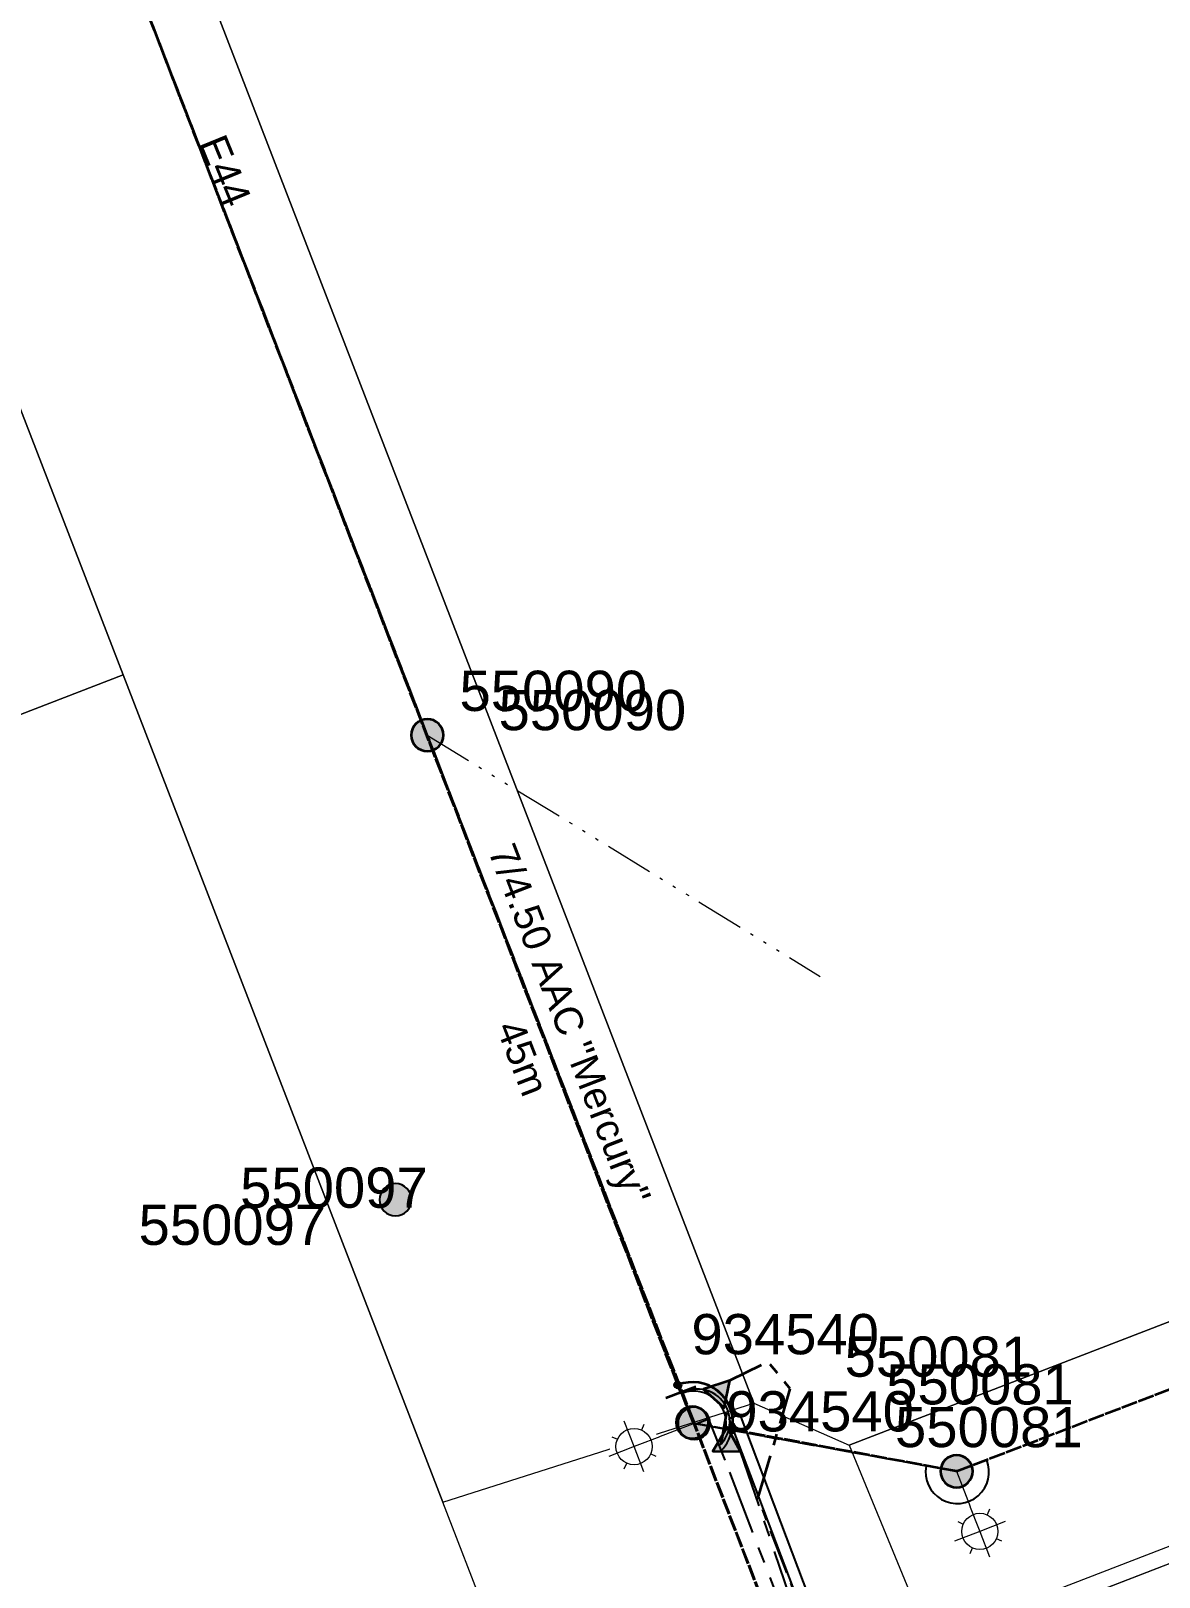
# Model space of a CAD drawing. Header units: metres. Extents: x 0 to 311631, y 0 to 6270612.
# Drawn here: x 310997.5 to 311067.6, y 6270203.1 to 6270299.1 of the extents above; entities that cross this region are included whole.
import ezdxf
from ezdxf.enums import TextEntityAlignment as Align

# ---------------------------------------------------------------- set-up
doc = ezdxf.new("R2010")
doc.units = ezdxf.units.M
for name, pattern in [('Cable Exist OH', [1, 1, 0]), ('Cable Exist UG', [7, 4, -1, 1, -1]), ('PHANTOMX2', [6.6, 3, -0.75, 0.2, -0.75, 0.2, -0.75, 0.2, -0.75])]:
    doc.linetypes.add(name, pattern=pattern)
doc.layers.get('0').update_dxf_attribs({"color": 6})
for name, color, linetype, lineweight in [('_User Miscellaneous1', 30, 'Continuous', 13), ('_User_HV_Exist', 1, 'Continuous', 35), ('_User_LV_Exist', 5, 'Continuous', 35), ('Cadastre Developer_SP_NEW', 92, 'Continuous', 15), ('Cadastre Land Parcels_SP_EXT', 118, 'Continuous', 15), ('Cadastre Roads_SP_EXT', 218, 'Continuous', 15), ('Mains_HV_EXT', 13, 'Continuous', 25), ('Mains_LV_EXT', 163, 'Continuous', 25), ('Mains_SL_EXT', 131, 'Continuous', 25), ('Services_SP_MOD', 3, 'PHANTOMX2', 20)]:
    doc.layers.add(name, color=color, linetype=linetype, lineweight=lineweight)
doc.layers.add('_User Miscellaneous10', color=252, linetype='Continuous', lineweight=13, plot=False, transparency=0.75)
doc.layers.add('Cadastre Roads_SP_NEW', color=214, linetype='Continuous', lineweight=15, transparency=0.65)
doc.layers.add('Mains_HV_New_V17', color=2, linetype='Cable x')
doc.layers.add('SupportsOH_SP_TR_HV_LV_SL_EXT', color=7, linetype='Continuous')
doc.styles.add('POLE_LABEL', font='arial.ttf', dxfattribs={"height": 2})
doc.styles.add('SL_LABEL', font='arial.ttf', dxfattribs={"height": 2})
doc.styles.get("Standard").update_dxf_attribs({"font": 'arial.ttf'})
doc.linetypes.add('Cable x', pattern='A,4.5,-0.01,["X",Standard,S=1.25,R=0,X=0,Y=-0.65],-1.2', length=5.71)

# ---------------------------------------------------------------- blocks, each defined once
blk = doc.blocks.new('POLE_EXT')
blk.add_hatch(color=256).paths.add_polyline_path([(-1, 0, 1), (1, 0, 1)])
blk.add_lwpolyline([(-1, 0, 1), (1, 0, 1)], format="xyb", close=True)
at = {"flags": 8}
blk.add_attdef('pNumber', text='', height=2, dxfattribs=at).set_placement((2.5, 2.5), align=Align.MIDDLE_CENTER)
at = {"style": 'POLE_LABEL', "flags": 9}
for tag, p in [('STRUCTURE_PLANT_NUMBER', (1.355, 0.028)), ('STREET_CODE', (1.355, -0.2))]:
    blk.add_attdef(tag, text='', height=0.2, dxfattribs=at).set_placement(p, align=Align.MIDDLE_LEFT)
at = {"flags": 9}
for tag, p in [('OWNED_BY', (1.355, -0.4)), ('SPECIAL_USE', (1.355, -0.8)), ('STATE', (1.355, -1)), ('PARENT', (1.355, -0.6)), ('cLV', (1.355, -1.4)), ('cHV', (1.355, -2)), ('hDepth', (1.355, -1.6)), ('hDia', (1.355, -1.8)), ('USAGE', (1.355, -1.2)), ('LBRACKET', (1.355, -2.2)), ('LExisting', (1.355, -2.4)), ('LANTNUMBER', (1.355, -2.6)), ('LOther', (1.355, -2.8)), ('cLinedev', (1.355, -3.4)), ('pExisting', (1.355, -3.8)), ('LRemove', (1.355, -3)), ('LEGEND', (1.355, -3.2)), ('LOCATION', (1.355, -3.6)), ('pFooting', (1.355, -4.4)), ('pNew', (1.355, -4.6)), ('PFNUMBER', (1.355, -4)), ('NEWPFNUMBER', (1.355, -4.2)), ('pRelocate', (1.355, -5)), ('pRemove', (1.355, -5.2)), ('pReplace', (1.355, -5.4)), ('pStay', (1.355, -5.6)), ('pType', (1.355, -5.8)), ('cspan', (1.355, -6)), ('STREETNAME', (1.355, -6.2)), ('SUBURB', (1.355, -6.4)), ('NOTES', (1.355, -6.6)), ('MAINTAINED_BY', (1.355, -6.814)), ('OPERATED_BY', (1.355, -7.014))]:
    blk.add_attdef(tag, text='', height=0.2, dxfattribs=at).set_placement(p, align=Align.MIDDLE_LEFT)
at = {"flags": 1}
blk.add_attdef('Z', (1.355, -7.328), '', height=0.2, dxfattribs=at)
blk = doc.blocks.new('*U387')
h = blk.add_hatch(color=256)
h.dxf.hatch_style = 1
h.paths.add_polyline_path([(0.484, 3.466), (-0.581, 2.101), (1.134, 1.861)])
h = blk.add_hatch(color=256)
h.dxf.hatch_style = 1
edge = h.paths.add_edge_path()
edge.add_arc((-2.046, 1.437), 0.2, -215.08307, 144.91693)
h = blk.add_hatch(color=256)
h.dxf.hatch_style = 1
edge = h.paths.add_edge_path()
edge.add_arc((2.296, 0.99), 0.2, 23.32962, 383.32962)
for p, q in [((-1.062, 1.968), (-2.211, 0.331)), ((-1.637, 1.15), (-2.046, 1.437)), ((2.233, -0.126), (1.44, 1.71)), ((1.836, 0.792), (2.296, 0.99))]:
    blk.add_line(p, q)
at = {"flags": 128}
blk.add_lwpolyline([(0.484, 3.466), (-0.581, 2.101), (1.134, 1.861)], close=True, dxfattribs=at)
for centre in [(-2.046, 1.437), (2.296, 0.99)]:
    blk.add_circle(centre, 0.2)
blk = doc.blocks.new('*U406')
h = blk.add_hatch(color=256)
h.dxf.hatch_style = 1
edge = h.paths.add_edge_path()
edge.add_arc((-2.046, 1.437), 0.2, -215.08307, 144.91693)
h = blk.add_hatch(color=256)
h.dxf.hatch_style = 1
h.paths.add_polyline_path([(3.496, 0.167), (1.956, 0.961), (2.039, -0.77)])
for p, q in [((-1.062, 1.968), (-2.211, 0.331)), ((-1.637, 1.15), (-2.046, 1.437))]:
    blk.add_line(p, q)
at = {"flags": 128}
blk.add_lwpolyline([(3.496, 0.167), (1.956, 0.961), (2.039, -0.77)], close=True, dxfattribs=at)
blk.add_circle((-2.046, 1.437), 0.2)
blk = doc.blocks.new('*U413')
at = {"flags": 9}
for tag, p in [('LRATECODE', (-7.4, 0)), ('LOUTREACHVOCAB', (-7.2, 0)), ('LOUTREACH', (-7, 0)), ('LANTNUMBER', (-6.6, 0)), ('LNEW', (-6.4, 0)), ('LMASTVOCAB', (-6.2, 0)), ('LMAST', (-6, 0)), ('LLAMPVOCAB', (-5.8, 0)), ('ORIENTATION', (-1.6, 0)), ('OPERATING_VOLTAGE', (-1.4, 0)), ('NO_PHASES', (-1.2, 0)), ('LANTERN_TYPE', (-1, 0)), ('LANTERN_PURPOSE', (-0.8, 0)), ('CONTROL_TYPE', (-0.6, 0)), ('CONSTRUCTED_VOLTAGE', (-0.4, 0))]:
    blk.add_attdef(tag, text='', height=0.001, rotation=270, dxfattribs=at).set_placement(p, align=Align.MIDDLE_LEFT)
at = {"style": 'SL_LABEL', "flags": 9}
blk.add_attdef('STREET_CODE', text='', height=0.001, rotation=270, dxfattribs=at).set_placement((0.001, 0), align=Align.MIDDLE_LEFT)
at = {"flags": 1}
blk.add_attdef('Z', (0, 0), '', height=0.001, rotation=270, dxfattribs=at)
at = {"width": 0.9}
blk.add_attdef('LNUMBER', text='', height=1, rotation=201.12499, dxfattribs=at).set_placement((-6.89, -1.59), align=Align.MIDDLE_LEFT)
at = {"flags": 9}
for tag, p in [('LREMOVE', (0, -7.6)), ('LREPLACE', (0, -7.8)), ('LTYPE', (0, -8)), ('LTYPEVOCAB', (0, -8.2)), ('LEGEND', (0, -8.4)), ('SUBURB', (0, -8.6)), ('STREETNAME', (0, -8.8)), ('LOCATION', (0, -9)), ('NOTES', (0, -9.2)), ('MAINTAINED_BY', (0, -9.863))]:
    blk.add_attdef(tag, text='', height=0.001, dxfattribs=at).set_placement(p, align=Align.MIDDLE_LEFT)
blk.add_attdef('OPERATED_BY', (0, -9.607), '', height=0.001, dxfattribs=at)
blk.add_wipeout([(-5.305, -2.05), (-5.103, -0.835), (-4.339, 0.132), (-3.124, -0.07), (-2.157, -0.833), (-2.36, -2.049), (-3.123, -3.016), (-4.338, -2.813)])
for p, q in [((-3.731, -1.442), (-4.339, 0.132)), ((0, 0), (-3.731, -1.442)), ((-5.103, -0.835), (-4.76, -0.986)), ((-3.124, -0.07), (-3.276, -0.413)), ((-3.731, -1.442), (-5.305, -2.05)), ((-3.123, -3.016), (-3.731, -1.442)), ((-2.36, -2.049), (-2.702, -1.897)), ((-4.338, -2.813), (-4.187, -2.47))]:
    blk.add_line(p, q)
blk.add_circle((-3.731, -1.442), 1.125)
for tag, p in [('LLAMP', (-5.6, 0)), ('LEXIST', (-5.4, 0)), ('LCHARGE3PERCENT', (-5.2, 0)), ('LCHARGE3', (-5, 0)), ('LCHARGE2PERCENT', (-4.8, 0)), ('LCHARGE2', (-4.6, 0)), ('LCHARGE1PERCENT', (-4.4, 0)), ('LCHARGE1', (-4.2, 0)), ('LCATEGORY', (-4, 0)), ('LBRACKETVOCAB', (-3.8, 0)), ('LBRACKET', (-3.6, 0)), ('LKINGHEIGHT', (-3.4, 0)), ('CREPLACE', (-3.2, 0)), ('CREMOVE', (-3, 0)), ('CNUMBER', (-2.8, 0)), ('CNEW', (-2.6, 0)), ('CEXIST', (-2.4, 0)), ('USAGE', (-2.2, 0)), ('STATE', (-2, 0)), ('OWNED_BY', (-1.8, 0))]:
    blk.add_attdef(tag, text='', height=0.001, rotation=270, dxfattribs=at).set_placement(p, align=Align.MIDDLE_LEFT)
blk = doc.blocks.new('*U412')
at = {"flags": 9}
for tag, p in [('LRATECODE', (-7.4, 0)), ('LOUTREACHVOCAB', (-7.2, 0)), ('LOUTREACH', (-7, 0)), ('LANTNUMBER', (-6.6, 0)), ('LNEW', (-6.4, 0)), ('LMASTVOCAB', (-6.2, 0)), ('LMAST', (-6, 0)), ('LLAMPVOCAB', (-5.8, 0)), ('LLAMP', (-5.6, 0)), ('LEXIST', (-5.4, 0)), ('LCHARGE3PERCENT', (-5.2, 0)), ('LCHARGE3', (-5, 0)), ('LCHARGE2PERCENT', (-4.8, 0)), ('LCHARGE2', (-4.6, 0)), ('LCHARGE1PERCENT', (-4.4, 0)), ('LCHARGE1', (-4.2, 0)), ('LCATEGORY', (-4, 0)), ('LBRACKETVOCAB', (-3.8, 0)), ('LBRACKET', (-3.6, 0)), ('LKINGHEIGHT', (-3.4, 0)), ('CREPLACE', (-3.2, 0)), ('CREMOVE', (-3, 0)), ('CNUMBER', (-2.8, 0)), ('CNEW', (-2.6, 0)), ('CEXIST', (-2.4, 0)), ('USAGE', (-2.2, 0)), ('STATE', (-2, 0)), ('OWNED_BY', (-1.8, 0)), ('ORIENTATION', (-1.6, 0)), ('OPERATING_VOLTAGE', (-1.4, 0)), ('NO_PHASES', (-1.2, 0)), ('LANTERN_TYPE', (-1, 0)), ('LANTERN_PURPOSE', (-0.8, 0)), ('CONTROL_TYPE', (-0.6, 0)), ('CONSTRUCTED_VOLTAGE', (-0.4, 0))]:
    blk.add_attdef(tag, text='', height=0.001, rotation=270, dxfattribs=at).set_placement(p, align=Align.MIDDLE_LEFT)
at = {"style": 'SL_LABEL', "flags": 9}
blk.add_attdef('STREET_CODE', text='', height=0.001, rotation=270, dxfattribs=at).set_placement((0.001, 0), align=Align.MIDDLE_LEFT)
at = {"flags": 1}
blk.add_attdef('Z', (0, 0), '', height=0.001, rotation=270, dxfattribs=at)
at = {"flags": 9}
for tag, p in [('LREMOVE', (0, -7.6)), ('LREPLACE', (0, -7.8)), ('LTYPE', (0, -8)), ('LTYPEVOCAB', (0, -8.2)), ('LEGEND', (0, -8.4)), ('SUBURB', (0, -8.6)), ('STREETNAME', (0, -8.8)), ('LOCATION', (0, -9)), ('NOTES', (0, -9.2)), ('MAINTAINED_BY', (0, -9.863))]:
    blk.add_attdef(tag, text='', height=0.001, dxfattribs=at).set_placement(p, align=Align.MIDDLE_LEFT)
at = {"width": 0.9}
blk.add_attdef('LNUMBER', text='', height=1, rotation=291.12034, dxfattribs=at).set_placement((1.589, -6.89), align=Align.MIDDLE_LEFT)
at = {"flags": 9}
blk.add_attdef('OPERATED_BY', (0, -9.607), '', height=0.001, dxfattribs=at)
blk.add_wipeout([(2.049, -5.305), (0.834, -5.103), (-0.133, -4.339), (0.07, -3.124), (0.833, -2.157), (2.049, -2.36), (3.015, -3.123), (2.813, -4.339)])
for p, q in [((0, 0), (1.441, -3.731)), ((2.049, -2.36), (1.897, -2.703)), ((1.441, -3.731), (-0.133, -4.339)), ((0.07, -3.124), (0.413, -3.276)), ((3.015, -3.123), (1.441, -3.731)), ((1.441, -3.731), (2.049, -5.305)), ((0.834, -5.103), (0.986, -4.76)), ((2.813, -4.339), (2.47, -4.187))]:
    blk.add_line(p, q)
blk.add_circle((1.441, -3.731), 1.125)

msp = doc.modelspace()

# ---------------------------------------------------------------- linework, layer by layer
at = {"layer": '_User Miscellaneous1', "lineweight": -3, "ltscale": 0.7}
for p, q in [((311040.91, 6270212.931), (311041.246, 6270213.058)), ((311051.012, 6270186.24), (311040.91, 6270212.931)), ((311041.583, 6270213.186), (311041.246, 6270213.058)), ((311051.686, 6270186.495), (311041.583, 6270213.186))]:
    msp.add_line(p, q, dxfattribs=at)
at = {"layer": '_User Miscellaneous1', "linetype": 'Cable Exist OH'}
for points in [[(311038.623, 6270212.684), (311022.161, 6270255.383), (310997.962, 6270317.926)], [(311055.035, 6270209.653), (311083.123, 6270220.489)], [(311055.035, 6270209.653), (311038.623, 6270212.684)]]:
    msp.add_lwpolyline(points, dxfattribs=at)
at = {"layer": '_User Miscellaneous10', "flags": 128}
for points in [[(311045.614, 6270186.505), (311050.824, 6270198.274), (311191.933, 6270252.782, -0.183313), (311207.539, 6270252.876, -0.042595), (311211.557, 6270250.926), (311262.632, 6270222.381), (311265.751, 6270211.358), (311251.194, 6270185.311, -0.178632), (311239.726, 6270175.27), (311082.151, 6270114.401), (311071.675, 6270119.038)], [(311046.696, 6270186.479), (311051.571, 6270197.49), (311192.293, 6270251.849, -0.183249), (311207.186, 6270251.941, -0.042679), (311211.057, 6270250.06), (311261.782, 6270221.71), (311264.676, 6270211.484), (311250.318, 6270185.794, -0.17872), (311239.367, 6270176.203), (311082.177, 6270115.483), (311072.459, 6270119.785)]]:
    msp.add_lwpolyline(points, format="xyb", close=True, dxfattribs=at)
at = {"layer": '_User_HV_Exist', "linetype": 'Cable Exist OH'}
msp.add_lwpolyline([(311037.722, 6270215.016), (310997.962, 6270317.926), (310997.874, 6270318.156)], dxfattribs=at)
at = {"layer": '_User_HV_Exist', "lineweight": -3, "ltscale": 0.7}
msp.add_arc((311038.623, 6270212.684), 2.5, 314.51626, 115.70867, dxfattribs=at)
at = {"layer": '_User_LV_Exist', "linetype": 'Cable Exist OH'}
for points in [[(311037.745, 6270215.025), (311022.161, 6270255.383), (310997.962, 6270317.926)], [(311055.035, 6270209.653), (311083.123, 6270220.489)], [(311055.035, 6270209.653), (311041.104, 6270212.237)]]:
    msp.add_lwpolyline(points, dxfattribs=at)
at = {"layer": '_User_LV_Exist', "linetype": 'Cable Exist UG', "ltscale": 0.7, "flags": 128}
msp.add_lwpolyline([(311063.895, 6270153.057), (311051.024, 6270186.375), (311042.719, 6270208.017), (311044.702, 6270214.779), (311043.324, 6270216.46), (311040.954, 6270215.295), (311040.954, 6270215.295)], dxfattribs=at)
at = {"layer": '_User_LV_Exist'}
msp.add_arc((311038.645, 6270212.692), 2.5, 349.49384, 111.6661, dxfattribs=at)
at = {"layer": 'Cadastre Developer_SP_NEW', "linetype": 'Continuous'}
for points in [[(311128.807, 6270242.312), (311101.298, 6270313.658), (311155.556, 6270334.632), (311123.416, 6270417.943), (310984.375, 6270364.277), (311042.434, 6270213.896), (311048.37, 6270211.279), (311128.807, 6270242.312)], [(310824.859, 6270010.227), (311063.777, 6270102.53), (311034.138, 6270179.239), (311023.126, 6270207.74), (311003.274, 6270259.121), (310764.382, 6270166.814), (310791.809, 6270095.77), (310824.859, 6270010.227)]]:
    msp.add_lwpolyline(points, close=True, dxfattribs=at)
at = {"layer": 'Cadastre Land Parcels_SP_EXT', "linetype": 'Continuous'}
for points in [[(311128.807, 6270242.312), (311101.298, 6270313.658), (311155.556, 6270334.632), (311123.416, 6270417.943), (310984.375, 6270364.277), (311042.434, 6270213.896), (311048.37, 6270211.279), (311128.807, 6270242.312)], [(310764.382, 6270166.814), (311003.274, 6270259.121), (310970.766, 6270343.221), (310826.608, 6270287.558), (310827.714, 6270284.55), (310733.049, 6270247.97), (310764.382, 6270166.814)], [(310874.143, 6270029.482), (310877.871, 6270030.923), (310922.559, 6270048.188), (310926.287, 6270049.628), (310942.876, 6270056.037), (310946.603, 6270057.477), (310991.268, 6270074.733), (310994.996, 6270076.173), (311011.585, 6270082.582), (311015.312, 6270084.022), (311059.977, 6270101.277), (311063.705, 6270102.717), (311034.138, 6270179.239), (311023.126, 6270207.741), (311003.274, 6270259.121), (310764.382, 6270166.814), (310769.761, 6270152.88), (310815.377, 6270034.769), (310824.787, 6270010.414), (310874.143, 6270029.482)]]:
    msp.add_lwpolyline(points, close=True, dxfattribs=at)
at = {"layer": 'Cadastre Roads_SP_EXT', "linetype": 'Continuous'}
msp.add_lwpolyline([(310984.375, 6270364.277), (310983.456, 6270366.659), (310987.493, 6270368.265), (310982.016, 6270370.392), (310978.055, 6270380.659), (310972.653, 6270394.659), (310966.908, 6270409.55), (310948.128, 6270401.866), (310952.628, 6270390.209), (310957.7, 6270377.07), (310962.772, 6270363.929), (310967.272, 6270352.272), (310964.99, 6270347.107), (310968.712, 6270348.542), (310970.766, 6270343.221), (311003.274, 6270259.121), (311023.126, 6270207.74), (311034.298, 6270211.303), (311042.434, 6270213.896), (310984.375, 6270364.277)], close=True, dxfattribs=at)
msp.add_lwpolyline([(311199.143, 6270275.64), (311198.76, 6270274.566), (311198.298, 6270273.524), (311197.76, 6270272.52), (311197.148, 6270271.558), (311196.466, 6270270.644), (311195.718, 6270269.785), (311194.908, 6270268.985), (311194.041, 6270268.244), (311193.119, 6270267.574), (311192.151, 6270266.972), (311191.141, 6270266.445), (311190.094, 6270265.995), (311183.135, 6270263.311), (311128.807, 6270242.312), (311048.37, 6270211.279), (311052.086, 6270202.229), (311056.014, 6270192.664), (311224.944, 6270257.877)], dxfattribs=at)
at = {"layer": 'Cadastre Roads_SP_NEW'}
msp.add_line((311054.822, 6270198.746), (311192.293, 6270251.849), dxfattribs=at)
at = {"layer": 'Mains_HV_EXT', "linetype": 'Cable Exist OH'}
msp.add_lwpolyline([(311038.7, 6270212.649), (310997.962, 6270317.926), (310997.874, 6270318.156)], dxfattribs=at)
at = {"layer": 'Mains_HV_EXT', "linetype": 'Cable Exist UG'}
msp.add_lwpolyline([(311246.037, 6270249.387), (311244.344, 6270250.425), (311240.55, 6270243.69), (311238.142, 6270231.485), (311238.142, 6270231.485), (311224.67, 6270239.015), (311209.383, 6270247.388), (311208.641, 6270247.973), (311208.641, 6270247.973, 0.223162), (311193.374, 6270249.051), (311193.374, 6270249.051), (311189.066, 6270247.387), (311078.412, 6270204.526), (311078.412, 6270204.526), (311053.772, 6270195.014), (311049.907, 6270186.255), (311040.652, 6270210.351), (311040.652, 6270210.351), (311039.649, 6270212.901), (311038.745, 6270212.532)], format="xyb", dxfattribs=at)
at = {"layer": 'Mains_HV_EXT', "linetype": 'Continuous'}
msp.add_lwpolyline([(311040.273, 6270211.23, 0.883377), (311037.999, 6270214.534)], format="xyb", dxfattribs=at)
at = {"layer": 'Mains_HV_New_V17', "color": 1, "linetype": 'Cable Exist UG', "flags": 128}
msp.add_lwpolyline([(311238.072, 6270231.524), (311209.555, 6270247.462, 0.236806), (311193.374, 6270249.051), (311053.811, 6270195.14), (311049.942, 6270186.401), (311041.622, 6270210.878), (311041.622, 6270210.878)], format="xyb", dxfattribs=at)
at = {"layer": 'Mains_LV_EXT', "linetype": 'Cable Exist OH'}
for points in [[(311038.729, 6270212.771), (311022.161, 6270255.383), (310997.962, 6270317.926)], [(311055.035, 6270209.653), (311083.123, 6270220.489)], [(311062.651, 6270150.541), (311038.729, 6270212.771)], [(311055.035, 6270209.653), (311038.732, 6270212.63)]]:
    msp.add_lwpolyline(points, dxfattribs=at)
at = {"layer": 'Mains_LV_EXT', "linetype": 'Continuous'}
for points in [[(311040.668, 6270212.129, 0.607024), (311038.024, 6270214.501)], [(311053.135, 6270209.979, 1.329086), (311056.907, 6270210.359)]]:
    msp.add_lwpolyline(points, format="xyb", dxfattribs=at)
at = {"layer": 'Mains_SL_EXT', "linetype": 'Cable Exist OH'}
for points in [[(310997.962, 6270317.926), (311022.161, 6270255.383), (311038.717, 6270212.603)], [(311055.035, 6270209.653), (311083.21, 6270220.523), (311124.695, 6270236.528)], [(311085.813, 6270090.538), (311062.651, 6270150.541), (311038.717, 6270212.603)], [(311038.732, 6270212.63), (311055.035, 6270209.653)]]:
    msp.add_lwpolyline(points, dxfattribs=at)
at = {"layer": 'Services_SP_MOD'}
msp.add_lwpolyline([(311022.161, 6270255.383), (311046.569, 6270240.395)], dxfattribs=at)

# ---------------------------------------------------------------- block references
at = {"layer": '_User Miscellaneous1'}
ref = msp.add_blockref('POLE_EXT', (311022.161, 6270255.383), dxfattribs=at)
ref.add_attrib('ASSET_NUM', '550090', dxfattribs={"layer": '0', "height": 2.5, "style": 'POLE_LABEL'}).set_placement((311026.588, 6270254.939), align=Align.BOTTOM_LEFT)
ref = msp.add_blockref('POLE_EXT', (311020.19, 6270226.523), dxfattribs=at)
ref.add_attrib('ASSET_NUM', '550097', dxfattribs={"layer": '0', "height": 2.5, "style": 'POLE_LABEL'}).set_placement((311015.881, 6270224.966), align=Align.MIDDLE_RIGHT)
ref = msp.add_blockref('POLE_EXT', (311038.623, 6270212.684), dxfattribs=at)
ref.add_attrib('ASSET_NUM', '934540', dxfattribs={"layer": '0', "height": 2.5, "style": 'POLE_LABEL'}).set_placement((311038.564, 6270218.173), align=Align.MIDDLE_LEFT)
ref = msp.add_blockref('POLE_EXT', (311055.035, 6270209.653), dxfattribs=at)
ref.add_attrib('ASSET_NUM', '550081', dxfattribs={"layer": '0', "height": 2.5, "rotation": 359.98242, "style": 'POLE_LABEL'}).set_placement((311053.904, 6270218.027), align=Align.TOP_CENTER)
at = {"layer": '_User_HV_Exist'}
ref = msp.add_blockref('POLE_EXT', (311038.623, 6270212.684), dxfattribs=at)
ref.add_attrib('ASSET_NUM', '934540', dxfattribs={"layer": '0', "height": 2.5, "style": 'POLE_LABEL'}).set_placement((311038.564, 6270218.173), align=Align.MIDDLE_LEFT)
at = {"layer": '_User_HV_Exist', "rotation": 326.2068594584956}
msp.add_blockref('*U406', (311038.623, 6270212.684), dxfattribs=at)
at = {"layer": '_User_LV_Exist'}
ref = msp.add_blockref('POLE_EXT', (311022.161, 6270255.383), dxfattribs=at)
ref.add_attrib('ASSET_NUM', '550090', dxfattribs={"layer": '0', "height": 2.5, "style": 'POLE_LABEL'}).set_placement((311024.161, 6270256.133), align=Align.BOTTOM_LEFT)
ref = msp.add_blockref('POLE_EXT', (311038.623, 6270212.684), dxfattribs=at)
ref.add_attrib('ASSET_NUM', '934540', dxfattribs={"layer": '0', "height": 2.5, "style": 'POLE_LABEL'}).set_placement((311038.564, 6270218.173), align=Align.MIDDLE_LEFT)
at = {"layer": '_User_LV_Exist', "rotation": 326.2068594584956}
msp.add_blockref('*U387', (311038.623, 6270212.684), dxfattribs=at)
at = {"layer": '_User_LV_Exist'}
ref = msp.add_blockref('POLE_EXT', (311055.035, 6270209.653), dxfattribs=at)
ref.add_attrib('ASSET_NUM', '550081', dxfattribs={"layer": '0', "height": 2.5, "rotation": 359.98242, "style": 'POLE_LABEL'}).set_placement((311056.488, 6270216.306), align=Align.TOP_CENTER)
at = {"layer": 'SupportsOH_SP_TR_HV_LV_SL_EXT'}
ref = msp.add_blockref('POLE_EXT', (311022.161, 6270255.383), dxfattribs=at)
ref.add_attrib('ASSET_NUM', '550090', dxfattribs={"layer": '0', "height": 2.5, "style": 'POLE_LABEL'}).set_placement((311024.161, 6270256.133), align=Align.BOTTOM_LEFT)
ref = msp.add_blockref('POLE_EXT', (311020.19, 6270226.523), dxfattribs=at)
ref.add_attrib('ASSET_NUM', '550097', dxfattribs={"layer": '0', "height": 2.5, "style": 'POLE_LABEL'}).set_placement((311022.19, 6270227.273), align=Align.MIDDLE_RIGHT)
ref = msp.add_blockref('POLE_EXT', (311038.732, 6270212.63), dxfattribs=at)
ref.add_attrib('ASSET_NUM', '934540', dxfattribs={"layer": '0', "height": 2.5, "rotation": 0.00688, "style": 'POLE_LABEL'}).set_placement((311040.732, 6270213.38), align=Align.MIDDLE_LEFT)
ref = msp.add_blockref('POLE_EXT', (311055.035, 6270209.653), dxfattribs=at)
ref.add_attrib('ASSET_NUM', '550081', dxfattribs={"layer": '0', "height": 2.5, "rotation": 359.98242, "style": 'POLE_LABEL'}).set_placement((311057.035, 6270210.403), align=Align.BOTTOM_CENTER)

# ---------------------------------------------------------------- texts
at = {"layer": '_User_LV_Exist', "insert": (311031.827, 6270237.749), "char_height": 1.75, "attachment_point": 2, "rotation": 291.1134}
msp.add_mtext('\\A1;7/4.50 AAC "Mercury"  ', dxfattribs=at)
at = {"layer": '_User_LV_Exist', "insert": (311028.907, 6270235.644), "char_height": 1.75, "width": 4.97641, "attachment_point": 2, "rotation": 291.1134}
msp.add_mtext('\\A1;45m  ', dxfattribs=at)
at = {"layer": 'Mains_LV_EXT'}
msp.add_text('E44', height=1.8, rotation=292.20683, dxfattribs=at).set_placement((311007.927, 6270292.174))

# ---------------------------------------------------------------- next in the draw order: block references
at = {"layer": '_User Miscellaneous1'}
for name, p in [('*U413', (311038.732, 6270212.63)), ('*U412', (311055.035, 6270209.653))]:
    msp.add_blockref(name, p, dxfattribs=at)

doc.saveas('drawing.dxf')
